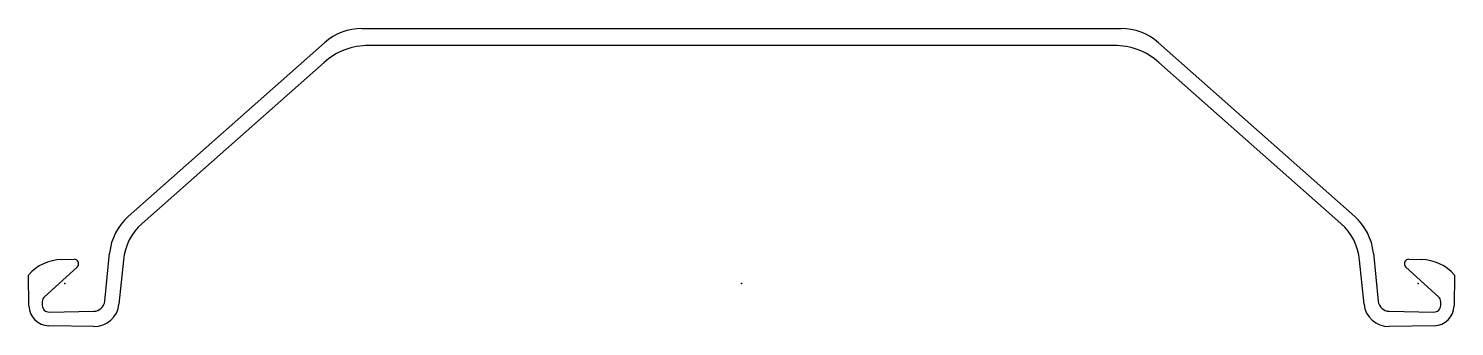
# Model space of a CAD drawing. Extents: x -16 to 616, y -19 to 113.
import ezdxf

# ---------------------------------------------------------------- set-up
doc = ezdxf.new("R2010")
doc.units = 0
doc.header["$MEASUREMENT"] = 0
doc.layers.get('0').update_dxf_attribs({"color": 5, "linetype": 'CONTINUOUS'})

msp = doc.modelspace()

# ---------------------------------------------------------------- linework, layer by layer
at = {"linetype": 'Continuous'}
for p, q in [((131.72658, 113), (468.27344, 113)), ((28.14986, 29.68942), (115.15462, 106.71819)), ((465.19775, 105.5), (134.80225, 105.5)), ((484.84537, 106.71819), (571.85016, 29.68942)), ((114.91544, 97.96141), (34.26869, 26.55865)), ((565.73132, 26.55865), (485.08456, 97.96141)), ((17.71202, -7.87979), (19.84588, 13.45883)), ((580.15411, 13.45883), (582.28796, -7.87979)), ((5.47989, 7.22493), (-9.01426, -5.90691)), ((-1.50617, 10.56769), (4.08745, 10.70646)), ((25.96529, 10.33028), (24.00909, -9.21674)), ((575.99091, -9.21674), (574.03473, 10.33028)), ((609.01428, -5.90691), (594.52008, 7.22493)), ((595.91254, 10.70646), (601.50616, 10.56769)), ((-15.89268, -9.90355), (-16.1, 3.7)), ((616.09998, 3.7), (615.8927, -9.90355)), ((-10, -8.13014), (-10, -9.74449)), ((-6.945, -12.74399), (12.8285, -12.38144)), ((587.17151, -12.38144), (606.94501, -12.74399)), ((610, -9.74449), (610, -8.13014)), ((12.86798, -19.11963), (-7.05392, -18.76498)), ((607.05389, -18.76498), (587.13202, -19.11963))]:
    msp.add_line(p, q, dxfattribs=at)
for centre, radius, start, end in [((131.72658, 88), 25, 90, 131.51974), ((468.27344, 88), 25, 48.4803, 90), ((134.80225, 75.5), 30, 90, 131.52092), ((465.19775, 75.5), 30, 48.47907, 90), ((44.72181, 10.97123), 25, 131.51974, 174.28941), ((50.84103, 7.84081), 25, 131.52093, 174.28508), ((549.159, 7.84081), 25, 5.71492, 48.47909), ((555.2782, 10.97123), 25, 5.7106, 48.48024), ((-1.01014, -9.42616), 20, 91.42117, 138.98111), ((4.13705, 8.70708), 2, 312.17686, 91.42117), ((595.86298, 8.70708), 2, 88.58005, 227.82203), ((601.01013, -9.42616), 20, 41.01893, 88.57883), ((-7, -8.13014), 3, 132.17687, 180), ((607, -8.13014), 3, 0, 47.82288), ((-6.89373, -9.76641), 9, 180.87311, 268.98014), ((-7, -9.74449), 3, 180, 271.05041), ((12.73683, -7.38228), 5, 271.05041, 354.28941), ((13.06377, -8.12137), 11, 268.98014, 354.28509), ((586.93622, -8.12137), 11, 185.71492, 271.01992), ((587.26318, -7.38228), 5, 185.71055, 268.94943), ((607, -9.74449), 3, 268.94966, 0), ((606.89374, -9.76641), 9, 271.01964, 359.12689)]:
    msp.add_arc(centre, radius, start, end, dxfattribs=at)
for p in [(0, 0), (300, 0), (600, 0)]:
    msp.add_point(p, dxfattribs=at)

doc.saveas('drawing.dxf')
